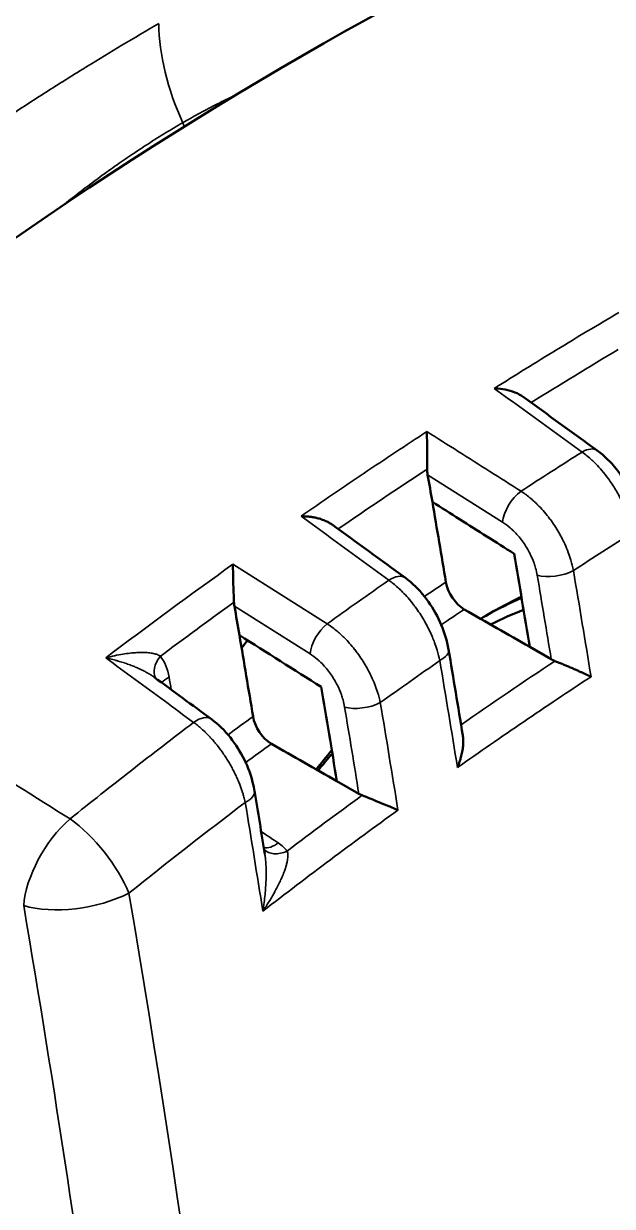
# Model space of a CAD drawing. Header units: millimetres. Extents: x 40 to 2195, y 40 to 1687.
# Drawn here: x 1789.65 to 1811.65, y 1395.81 to 1440.04 of the extents above; entities that cross this region are included whole.
import ezdxf

# ---------------------------------------------------------------- set-up
doc = ezdxf.new("R2010")
doc.units = ezdxf.units.MM
doc.header["$LTSCALE"] = 8
doc.layers.add('Visible (ISO)', color=7, linetype='Continuous', lineweight=50)
doc.layers.add('Visible Narrow (ISO)', color=7, linetype='Continuous', lineweight=35)

msp = doc.modelspace()

# ---------------------------------------------------------------- linework, layer by layer
at = {"layer": 'Visible (ISO)'}
for p, q in [((1809.422, 1419.37), (1809.422, 1419.37)), ((1809.364, 1416.274), (1808.56, 1416.735)), ((1802.454, 1414.474), (1802.454, 1414.473)), ((1802.176, 1411.242), (1801.353, 1411.713)), ((1794.017, 1407.873), (1794.017, 1407.873))]:
    msp.add_line(p, q, dxfattribs=at)
for centre, major_axis, ratio, start_param, end_param in [((1800.053, 1316.365), (-75, -129.904), 0.57735, 3.686554, 4.167427), ((1806.771, 1403.525), (13.501, 23.384), 0.57735, 0.538912, 0.538914), ((1810.496, 1423.268), (0.587, 0.809), 0.542895, 6.283015, 6.283253), ((1807.124, 1403.326), (-13.247, -22.945), 0.57735, 4.065753, 4.065755), ((1493.463, 1522.357), (-225.602, 390.271), 0.577752, 4.144059, 4.146612), ((1493.474, 1522.364), (-225.592, 390.277), 0.577725, 4.136554, 4.144073), ((1809.977, 1421.417), (-0.48, 0.879), 0.551907, 1.234911, 1.235006), ((1493.714, 1522.508), (227.455, -393.835), 0.577445, 0.991282, 0.999949), ((1803.324, 1418.506), (0.589, 0.808), 0.541073, 6.283009, 6.283254), ((1806.147, 1418.948), (0.519, -0.856), 0.604272, 4.128943, 5.452975), ((1807.124, 1403.322), (9, 15.588), 0.57735, 0.696859, 0.816243), ((1806.771, 1403.526), (8.75, 15.155), 0.57735, 0.665022, 0.771213), ((1486.397, 1518.272), (-225.373, 389.874), 0.577752, 4.141546, 4.14428), ((1806.417, 1403.73), (8.25, 14.289), 0.57735, 0.620631, 0.726819), ((1486.408, 1518.279), (-225.364, 389.881), 0.577725, 4.133929, 4.14156), ((1807.124, 1403.322), (-13.25, -22.95), 0.57735, 4.43439, 4.448324), ((1804.543, 1416.469), (0.986, 0.166), 0.44312, 0, 0.000119), ((1486.645, 1518.425), (227.233, -393.451), 0.577444, 0.988683, 0.997467), ((1796.074, 1413.227), (0.591, 0.807), 0.538938, 6.283134, 6.283293), ((1798.938, 1413.928), (0.513, -0.862), 0.607477, 4.139948, 5.462236), ((1807.124, 1403.322), (9, 15.588), 0.57735, 1.272669, 1.325139), ((1806.417, 1403.73), (8.25, 14.289), 0.57735, 1.250508, 1.302258), ((1797.289, 1411.18), (0.987, 0.163), 0.445406, 0.000035, 0.000064), ((1806.417, 1403.73), (-6.25, -10.825), 0.57735, 4.346497, 4.346507), ((1806.421, 1403.726), (7.005, 12.133), 0.57735, 1.352425, 1.352426), ((1795.624, 1409.961), (-0.8, -1.386), 0.57735, 1.861421, 1.86145), ((1806.24, 1403.833), (6.999, 12.123), 0.57735, 1.399288, 1.39929), ((1806.418, 1403.729), (-6.251, -10.827), 0.57735, 4.582185, 4.582186), ((1806.242, 1403.832), (7.002, 12.127), 0.57735, 1.643903, 1.643905), ((1806.416, 1403.731), (6.999, 12.123), 0.57735, 1.611127, 1.611129), ((1807.124, 1403.322), (9, 15.588), 0.57735, 2.098941, 2.098945), ((1806.417, 1403.73), (8.25, 14.289), 0.57735, 2.189135, 2.189141)]:
    msp.add_ellipse(centre, major_axis=major_axis, ratio=ratio, start_param=start_param, end_param=end_param, dxfattribs=at)
for points, knots in [([(1808.317, 1426.084), (1808.224, 1426.152), (1808.116, 1426.208), (1807.889, 1426.297), (1807.768, 1426.331), (1807.527, 1426.379), (1807.403, 1426.394), (1807.275, 1426.4), (1807.26, 1426.401), (1807.244, 1426.402), (1807.237, 1426.402)], [-0.1115911, -0.1115911, -0.1115911, -0.1115911, -0.0736713, -0.0736713, -0.0362372, -0.0362372, 0, 0, 0.0022163, 0.0044325, 0.0044325, 0.0044325, 0.0044325]), ([(1804.718, 1424.786), (1804.719, 1424.772), (1804.719, 1424.757), (1804.72, 1424.659), (1804.721, 1424.568), (1804.723, 1424.37), (1804.724, 1424.263), (1804.725, 1424.022), (1804.726, 1423.887), (1804.727, 1423.625), (1804.727, 1423.501), (1804.727, 1423.383)], [-0.1566309, -0.1566309, -0.1566309, -0.1566309, -0.1501663, -0.1501663, -0.1146615, -0.1146615, -0.0783143, -0.0783143, -0.0371215, -0.0371215, -0.000001, -0.000001, -0.000001, -0.000001]), ([(1811.083, 1424.077), (1811.343, 1423.889), (1811.588, 1423.65), (1812.005, 1423.126), (1812.186, 1422.839), (1812.471, 1422.255), (1812.581, 1421.953), (1812.673, 1421.572), (1812.69, 1421.488), (1812.704, 1421.405)], [0, 0, 0, 0, 0.1052847, 0.1052847, 0.2047758, 0.2047758, 0.3004289, 0.3004289, 0.3273186, 0.3273186, 0.3273186, 0.3273186]), ([(1804.745, 1423.175), (1804.739, 1423.208), (1804.735, 1423.242), (1804.729, 1423.312), (1804.727, 1423.347), (1804.727, 1423.383)], [-0.02261933, -0.02261933, -0.02261933, -0.02261933, -0.01131033, -0.01131033, -0.000001, -0.000001, -0.000001, -0.000001]), ([(1801.174, 1421.31), (1801.172, 1421.312), (1801.169, 1421.314), (1801.167, 1421.315), (1801.13, 1421.342), (1801.089, 1421.367), (1801.046, 1421.391), (1801.003, 1421.414), (1800.958, 1421.436), (1800.909, 1421.456), (1800.894, 1421.463), (1800.878, 1421.469), (1800.861, 1421.476), (1800.81, 1421.496), (1800.755, 1421.514), (1800.698, 1421.53), (1800.646, 1421.545), (1800.593, 1421.557), (1800.538, 1421.569), (1800.515, 1421.573), (1800.492, 1421.578), (1800.468, 1421.582), (1800.423, 1421.59), (1800.377, 1421.597), (1800.331, 1421.602), (1800.285, 1421.607), (1800.239, 1421.612), (1800.192, 1421.615), (1800.146, 1421.618), (1800.1, 1421.619), (1800.054, 1421.62), (1800.041, 1421.62), (1800.028, 1421.62), (1800.015, 1421.62)], [0.2428876, 0.2428876, 0.2428876, 0.2428876, 0.25, 0.25, 0.25, 0.3593333, 0.3593333, 0.3593333, 0.4656839, 0.4656839, 0.4656839, 0.5, 0.5, 0.5, 0.6100758, 0.6100758, 0.6100758, 0.7085738, 0.7085738, 0.7085738, 0.75, 0.75, 0.75, 0.8289084, 0.8289084, 0.8289084, 0.9056427, 0.9056427, 0.9056427, 0.9795073, 0.9795073, 0.9795073, 1, 1, 1, 1]), ([(1797.469, 1419.825), (1797.469, 1419.809), (1797.469, 1419.792), (1797.47, 1419.689), (1797.472, 1419.594), (1797.476, 1419.392), (1797.478, 1419.283), (1797.485, 1419.039), (1797.489, 1418.902), (1797.499, 1418.641), (1797.504, 1418.518), (1797.509, 1418.403)], [-0.1561845, -0.1561845, -0.1561845, -0.1561845, -0.149313, -0.149313, -0.1140331, -0.1140331, -0.0780923, -0.0780923, -0.0368795, -0.0368795, -0.0000013, -0.0000013, -0.0000013, -0.0000013]), ([(1803.913, 1419.314), (1804.171, 1419.125), (1804.415, 1418.886), (1804.831, 1418.363), (1805.011, 1418.076), (1805.295, 1417.493), (1805.405, 1417.19), (1805.497, 1416.806), (1805.515, 1416.72), (1805.529, 1416.635)], [0, 0, 0, 0, 0.1049656, 0.1049656, 0.204218, 0.204218, 0.2999884, 0.2999884, 0.3276679, 0.3276679, 0.3276679, 0.3276679]), ([(1797.524, 1418.261), (1797.52, 1418.284), (1797.517, 1418.307), (1797.512, 1418.355), (1797.51, 1418.379), (1797.509, 1418.403)], [-0.01567306, -0.01567306, -0.01567306, -0.01567306, -0.00783724, -0.00783724, -0.00000132, -0.00000132, -0.00000132, -0.00000132]), ([(1808.56, 1416.735), (1808.153, 1416.969), (1807.745, 1417.203), (1806.93, 1417.671), (1806.523, 1417.905), (1806.115, 1418.139)], [-0.334543, -0.334543, -0.334543, -0.334543, -0.167272, -0.167272, -0.000001, -0.000001, -0.000001, -0.000001]), ([(1809.505, 1416.206), (1809.48, 1416.216), (1809.455, 1416.227), (1809.408, 1416.249), (1809.385, 1416.261), (1809.364, 1416.274)], [0.00000133, 0.00000133, 0.00000133, 0.00000133, 0.00899695, 0.00899695, 0.01799242, 0.01799242, 0.01799242, 0.01799242]), ([(1809.505, 1416.206), (1809.545, 1416.191), (1809.587, 1416.174), (1809.631, 1416.156), (1809.676, 1416.138), (1809.722, 1416.119), (1809.771, 1416.099), (1809.783, 1416.094), (1809.795, 1416.089), (1809.808, 1416.083), (1809.851, 1416.065), (1809.895, 1416.047), (1809.941, 1416.027), (1809.984, 1416.009), (1810.029, 1415.99), (1810.074, 1415.97), (1810.102, 1415.958), (1810.13, 1415.946), (1810.158, 1415.934), (1810.203, 1415.915), (1810.248, 1415.895), (1810.293, 1415.875), (1810.336, 1415.856), (1810.378, 1415.837), (1810.421, 1415.818), (1810.454, 1415.803), (1810.486, 1415.788), (1810.519, 1415.773), (1810.553, 1415.758), (1810.587, 1415.742), (1810.621, 1415.727), (1810.653, 1415.712), (1810.685, 1415.697), (1810.717, 1415.682), (1810.748, 1415.668), (1810.778, 1415.654), (1810.807, 1415.64), (1810.822, 1415.633), (1810.837, 1415.625), (1810.852, 1415.618)], [0, 0, 0, 0, 0.1104252, 0.1104252, 0.1104252, 0.2218283, 0.2218283, 0.2218283, 0.25, 0.25, 0.25, 0.3477487, 0.3477487, 0.3477487, 0.4419797, 0.4419797, 0.4419797, 0.5, 0.5, 0.5, 0.5929819, 0.5929819, 0.5929819, 0.681076, 0.681076, 0.681076, 0.75, 0.75, 0.75, 0.8232727, 0.8232727, 0.8232727, 0.8949706, 0.8949706, 0.8949706, 0.9643261, 0.9643261, 0.9643261, 0.9999883, 0.9999883, 0.9999883, 0.9999883]), ([(1796.665, 1414.034), (1796.921, 1413.847), (1797.161, 1413.61), (1797.573, 1413.091), (1797.752, 1412.806), (1798.036, 1412.224), (1798.146, 1411.922), (1798.241, 1411.53), (1798.26, 1411.436), (1798.276, 1411.343)], [0, 0, 0, 0, 0.103686, 0.103686, 0.2023831, 0.2023831, 0.2981544, 0.2981544, 0.3283513, 0.3283513, 0.3283513, 0.3283513]), ([(1801.353, 1411.713), (1800.945, 1411.946), (1800.537, 1412.18), (1799.721, 1412.646), (1799.313, 1412.88), (1798.905, 1413.113)], [-0.3350103, -0.3350103, -0.3350103, -0.3350103, -0.1675057, -0.1675057, -0.000001, -0.000001, -0.000001, -0.000001]), ([(1805.859, 1412.222), (1805.876, 1412.263), (1805.892, 1412.304), (1805.907, 1412.345), (1805.923, 1412.387), (1805.937, 1412.43), (1805.951, 1412.473), (1805.964, 1412.515), (1805.977, 1412.558), (1805.989, 1412.601), (1805.998, 1412.637), (1806.007, 1412.673), (1806.016, 1412.709), (1806.024, 1412.745), (1806.031, 1412.781), (1806.038, 1412.816), (1806.045, 1412.852), (1806.05, 1412.887), (1806.055, 1412.921), (1806.058, 1412.94), (1806.06, 1412.958), (1806.062, 1412.976), (1806.067, 1413.012), (1806.07, 1413.047), (1806.072, 1413.081), (1806.074, 1413.116), (1806.076, 1413.149), (1806.076, 1413.182), (1806.076, 1413.214), (1806.076, 1413.246), (1806.074, 1413.277), (1806.074, 1413.286), (1806.074, 1413.294), (1806.073, 1413.302), (1806.071, 1413.335), (1806.068, 1413.367), (1806.063, 1413.398), (1806.062, 1413.407), (1806.061, 1413.416), (1806.059, 1413.425)], [0.000013, 0.000013, 0.000013, 0.000013, 0.0651782, 0.0651782, 0.0651782, 0.1325891, 0.1325891, 0.1325891, 0.2, 0.2, 0.2, 0.256502, 0.256502, 0.256502, 0.3127765, 0.3127765, 0.3127765, 0.3691619, 0.3691619, 0.3691619, 0.4, 0.4, 0.4, 0.460956, 0.460956, 0.460956, 0.5224792, 0.5224792, 0.5224792, 0.5840364, 0.5840364, 0.5840364, 0.6, 0.6, 0.6, 0.6658861, 0.6658861, 0.6658861, 0.6847652, 0.6847652, 0.6847652, 0.6847652]), ([(1802.297, 1411.184), (1802.276, 1411.193), (1802.255, 1411.202), (1802.214, 1411.221), (1802.195, 1411.232), (1802.176, 1411.242)], [0.00000154, 0.00000154, 0.00000154, 0.00000154, 0.00778345, 0.00778345, 0.01556524, 0.01556524, 0.01556524, 0.01556524]), ([(1802.297, 1411.184), (1802.347, 1411.164), (1802.399, 1411.143), (1802.511, 1411.098), (1802.57, 1411.074), (1802.758, 1410.997), (1802.888, 1410.944), (1803.124, 1410.847), (1803.232, 1410.802), (1803.431, 1410.719), (1803.523, 1410.68), (1803.61, 1410.643), (1803.62, 1410.639), (1803.63, 1410.635), (1803.635, 1410.633)], [-0.1530746, -0.1530746, -0.1530746, -0.1530746, -0.1350658, -0.1350658, -0.1157977, -0.1157977, -0.0744074, -0.0744074, -0.0367045, -0.0367045, 0, 0, 0.0021992, 0.0043983, 0.0043983, 0.0043983, 0.0043983])]:
    msp.add_open_spline(points, degree=3, knots=knots, dxfattribs=at)
for points in [[(1808.317, 1426.084), (1809.239, 1425.415), (1810.161, 1424.746), (1811.083, 1424.077)], [(1804.922, 1422.156), (1805.262, 1421.94), (1805.942, 1421.509), (1806.961, 1420.863), (1807.639, 1420.433), (1807.978, 1420.218)], [(1801.174, 1421.31), (1802.087, 1420.645), (1803, 1419.98), (1803.913, 1419.314)], [(1797.711, 1417.171), (1798.735, 1416.524), (1799.756, 1415.879), (1800.771, 1415.237)], [(1805.529, 1416.635), (1805.709, 1415.564), (1805.886, 1414.494), (1806.059, 1413.425)], [(1794.52, 1415.607), (1795.235, 1415.082), (1795.95, 1414.558), (1796.665, 1414.034)], [(1798.276, 1411.343), (1798.406, 1410.559), (1798.534, 1409.775), (1798.66, 1408.992)], [(1834.69, 1404.65), (1826.603, 1399.536), (1818.106, 1394.63), (1809.25, 1389.962)]]:
    msp.add_open_spline(points, degree=3, dxfattribs=at)
at = {"layer": 'Visible Narrow (ISO)'}
for p, q in [((1807.548, 1421.398), (1804.745, 1423.175)), ((1797.469, 1419.825), (1800.992, 1417.599)), ((1800.352, 1416.473), (1797.524, 1418.261)), ((1797.445, 1410.551), (1797.445, 1410.551))]:
    msp.add_line(p, q, dxfattribs=at)
for centre, major_axis, ratio, start_param, end_param in [((1799.64, 1437.28), (3.5, -6.062), 0.576485, 3.944189, 4.53928), ((1793.858, 1435.931), (1.501, -2.597), 0.577017, 1.345273, 1.39739), ((1796.705, 1319.591), (-90.155, -117.371), 0.475511, 4.014555, 4.045561), ((1810.496, 1423.268), (0.587, 0.809), 0.542895, 0.000067, 0.899189), ((1800.177, 1317.588), (89.658, 117.994), 0.480152, 0.909599, 0.931186), ((1803.149, 1419.953), (16.463, 11.223), 0.098945, 1.407631, 1.609596), ((1808.23, 1421.814), (0.535, 0.845), 0.506336, 0.888014, 2.369565), ((1801.918, 1316.211), (88.842, 116.3), 0.477899, 0.911632, 0.93271), ((1796.336, 1319.856), (-90.3, -118.09), 0.477703, 4.143352, 4.188017), ((1803.324, 1418.506), (0.589, 0.808), 0.541073, 0.000069, 0.968421), ((1809.524, 1419.828), (0.986, 0.167), 0.442133, 3.876703, 5.382787), ((1492.927, 1522.851), (-228.564, 395.882), 0.577331, 4.132386, 4.140156), ((1494.477, 1522.951), (228.416, -395.629), 0.57735, 0.988743, 0.998587), ((1800.242, 1317.48), (89.656, 118.098), 0.480619, 0.977609, 0.999335), ((1799.112, 1319.775), (-85.227, -112.524), 0.481551, 4.083476, 4.091452), ((1799.73, 1319.289), (-84.957, -111.96), 0.48077, 4.084105, 4.09269), ((1801.034, 1416.889), (0.534, 0.845), 0.507371, 0.95551, 2.368951), ((1795.401, 1416.136), (-0.792, -0.61), 0.630793, 5.076106, 6.224257), ((1793.444, 1414.744), (-0.79, -2.044), 0.721131, 2.261312, 2.728115), ((1801.988, 1316.108), (88.827, 116.393), 0.478426, 0.980181, 1.0014), ((1804.543, 1416.469), (0.986, 0.166), 0.44312, 5.365906, 6.283185), ((1489.565, 1520.115), (-228.286, 395.403), 0.57735, 4.12879, 4.138716), ((1803.41, 1317.025), (84.547, 112.168), 0.483482, 0.939759, 0.974738), ((1795.726, 1415.355), (-0.986, -0.168), 0.441225, 5.344804, 5.827777), ((1484.087, 1516.952), (-225.062, 389.819), 0.57735, 4.140243, 4.141427), ((1802.325, 1414.901), (0.986, 0.165), 0.44373, 3.877422, 5.358434), ((1485.736, 1518.816), (-228.443, 395.682), 0.57732, 4.129791, 4.137829), ((1487.389, 1518.858), (228.209, -395.269), 0.57735, 0.986281, 0.996255), ((1796.074, 1413.227), (0.591, 0.807), 0.538938, 0.000109, 1.038438), ((1799.197, 1319.628), (-85.24, -112.667), 0.482189, 4.154626, 4.16386), ((1799.817, 1319.145), (-84.964, -112.098), 0.481427, 4.155564, 4.165102), ((1797.289, 1411.179), (0.987, 0.163), 0.445406, 5.341826, 6.283185), ((1802.038, 1315.862), (88.991, 116.675), 0.478746, 1.049395, 1.090854), ((1482.477, 1516.022), (-227.99, 394.891), 0.57735, 4.125269, 4.13538), ((1803.495, 1316.837), (84.594, 112.364), 0.484083, 1.011273, 1.039128), ((1791.695, 1408.327), (1.598, 2.539), 0.508109, 1.044936, 2.375529), ((1791.695, 1408.327), (1.875, -2.342), 0.405254, 0.925414, 2.189138), ((1799.058, 1410.113), (-0.556, -0.831), 0.572185, 0.224314, 1.009719), ((1799.389, 1409.812), (-0.783, -0.622), 0.668, 0.061045, 1.204245), ((1797.608, 1408.19), (2.124, 0.412), 0.709394, 0.355417, 0.620989), ((1791.695, 1408.326), (2.957, 0.504), 0.450945, 3.874502, 5.324842), ((1468.817, 1506.395), (238.776, -385.829), 0.597168, 0.609486, 0.974056)]:
    msp.add_ellipse(centre, major_axis=major_axis, ratio=ratio, start_param=start_param, end_param=end_param, dxfattribs=at)
for points, knots in [([(1794.695, 1440.042), (1794.242, 1439.78), (1793.785, 1439.511), (1792.891, 1438.976), (1792.455, 1438.711), (1791.983, 1438.42), (1791.952, 1438.401), (1791.449, 1438.09), (1790.973, 1437.791), (1790.013, 1437.178), (1789.529, 1436.865), (1788.553, 1436.222), (1788.061, 1435.894), (1787.148, 1435.275), (1786.729, 1434.987), (1786.228, 1434.639), (1786.148, 1434.583), (1785.633, 1434.222), (1785.195, 1433.912), (1784.689, 1433.549), (1784.623, 1433.501), (1784.05, 1433.088), (1783.542, 1432.716), (1782.524, 1431.958), (1782.014, 1431.572), (1780.991, 1430.786), (1780.479, 1430.386), (1779.454, 1429.572), (1778.942, 1429.157), (1777.918, 1428.315), (1777.406, 1427.886), (1776.48, 1427.095), (1776.064, 1426.735), (1775.556, 1426.288), (1775.463, 1426.205), (1774.862, 1425.673), (1774.357, 1425.217), (1773.537, 1424.459), (1773.221, 1424.163), (1772.722, 1423.69), (1772.539, 1423.515), (1772.137, 1423.128), (1771.919, 1422.915), (1771.483, 1422.486), (1771.265, 1422.27), (1771, 1422.004), (1770.95, 1421.953), (1770.5, 1421.5), (1770.114, 1421.101), (1769.674, 1420.638), (1769.607, 1420.567), (1769.297, 1420.237), (1769.06, 1419.981), (1768.646, 1419.526), (1768.468, 1419.328), (1767.944, 1418.738), (1767.606, 1418.347), (1767.231, 1417.901), (1767.184, 1417.844), (1766.812, 1417.398), (1766.5, 1417.011), (1766.154, 1416.57), (1766.11, 1416.514), (1766.066, 1416.457)], [0.0000329, 0.0000329, 0.0000329, 0.0000329, 0.05, 0.05, 0.0966737, 0.0966737, 0.1, 0.1, 0.15, 0.15, 0.2, 0.2, 0.25, 0.25, 0.2920351, 0.2920351, 0.3, 0.3, 0.3434434, 0.3434434, 0.35, 0.35, 0.4, 0.4, 0.45, 0.45, 0.5, 0.5, 0.55, 0.55, 0.6, 0.6, 0.6407775, 0.6407775, 0.65, 0.65, 0.7, 0.7, 0.7315809, 0.7315809, 0.75, 0.75, 0.7721361, 0.7721361, 0.7947037, 0.7947037, 0.8, 0.8, 0.8423619, 0.8423619, 0.85, 0.85, 0.878097, 0.878097, 0.9, 0.9, 0.9435843, 0.9435843, 0.95, 0.95, 0.9936062, 0.9936062, 0.9999998, 0.9999998, 0.9999998, 0.9999998]), ([(1795.594, 1436.337), (1795.81, 1436.461), (1796.023, 1436.581), (1796.449, 1436.812), (1796.662, 1436.924), (1797.088, 1437.142), (1797.302, 1437.247), (1797.529, 1437.356), (1797.546, 1437.364), (1797.572, 1437.376), (1797.582, 1437.381), (1797.592, 1437.386)], [0.00001068, 0.00001068, 0.00001068, 0.00001068, 0.0125544, 0.0125544, 0.02541308, 0.02541308, 0.03870018, 0.03870018, 0.03973866, 0.03973866, 0.04036902, 0.04036902, 0.04036902, 0.04036902]), ([(1795.594, 1436.337), (1795.378, 1436.212), (1795.164, 1436.085), (1794.736, 1435.823), (1794.521, 1435.688), (1794.088, 1435.41), (1793.87, 1435.266), (1793.638, 1435.109), (1793.621, 1435.098), (1793.395, 1434.944), (1793.188, 1434.801), (1792.771, 1434.505), (1792.561, 1434.352), (1792.137, 1434.038), (1791.923, 1433.877), (1791.504, 1433.554), (1791.297, 1433.392), (1791.095, 1433.23), (1791.095, 1433.23), (1791.095, 1433.23)], [0, 0, 0, 0, 0.01254345, 0.01254345, 0.02540186, 0.02540186, 0.03868877, 0.03868877, 0.03973866, 0.03973866, 0.05263158, 0.05263158, 0.06605199, 0.06605199, 0.08003086, 0.08003086, 0.09400974, 0.09400974, 0.09401524, 0.09401524, 0.09401524, 0.09401524]), ([(1811.889, 1429.238), (1811.116, 1428.782), (1809.567, 1427.855), (1808.014, 1426.892), (1807.237, 1426.402)], [0, 0, 0, 0, 0.5, 1, 1, 1, 1]), ([(1810.517, 1424.021), (1810.152, 1424.286), (1809.788, 1424.551), (1809.423, 1424.815), (1809.059, 1425.08), (1808.695, 1425.344), (1808.33, 1425.608), (1807.966, 1425.873), (1807.601, 1426.137), (1807.237, 1426.402)], [0.0000001, 0.0000001, 0.0000001, 0.0000001, 0.3333333, 0.3333333, 0.3333333, 0.6666667, 0.6666667, 0.6666667, 0.9999961, 0.9999961, 0.9999961, 0.9999961]), ([(1804.718, 1424.786), (1803.936, 1424.276), (1802.369, 1423.237), (1800.8, 1422.165), (1800.015, 1421.62)], [0.0000001, 0.0000001, 0.0000001, 0.0000001, 0.5, 1, 1, 1, 1]), ([(1804.718, 1424.786), (1805.11, 1424.538), (1805.501, 1424.29), (1806.283, 1423.795), (1806.674, 1423.547), (1807.456, 1423.052), (1807.846, 1422.804), (1808.236, 1422.557)], [0.0000006, 0.0000006, 0.0000006, 0.0000006, 0.3333333, 0.3333333, 0.6666667, 0.6666667, 1, 1, 1, 1]), ([(1810.517, 1424.021), (1810.578, 1423.978), (1810.639, 1423.932), (1810.761, 1423.832), (1810.822, 1423.779), (1810.932, 1423.677), (1810.981, 1423.629), (1811.109, 1423.5), (1811.186, 1423.415), (1811.344, 1423.229), (1811.424, 1423.126), (1811.549, 1422.954), (1811.596, 1422.886), (1811.688, 1422.745), (1811.734, 1422.672), (1811.822, 1422.524), (1811.864, 1422.449), (1811.963, 1422.26), (1812.019, 1422.146), (1812.115, 1421.928), (1812.157, 1421.823), (1812.2, 1421.708), (1812.204, 1421.697), (1812.238, 1421.6), (1812.267, 1421.513), (1812.317, 1421.344), (1812.338, 1421.261), (1812.371, 1421.12), (1812.383, 1421.061), (1812.394, 1421.003)], [0, 0, 0, 0, 0.069966, 0.069966, 0.141574, 0.141574, 0.2, 0.2, 0.295224, 0.295224, 0.4, 0.4, 0.464893, 0.464893, 0.532446, 0.532446, 0.6, 0.6, 0.7, 0.7, 0.790689, 0.790689, 0.8, 0.8, 0.875207, 0.875207, 0.947734, 0.947734, 1, 1, 1, 1]), ([(1810.194, 1419.59), (1810.169, 1419.719), (1810.137, 1419.851), (1810.097, 1419.984), (1810.069, 1420.079), (1810.037, 1420.174), (1810.001, 1420.27), (1809.961, 1420.375), (1809.918, 1420.479), (1809.87, 1420.583), (1809.835, 1420.661), (1809.797, 1420.738), (1809.758, 1420.814), (1809.734, 1420.859), (1809.71, 1420.904), (1809.685, 1420.949), (1809.637, 1421.034), (1809.587, 1421.119), (1809.534, 1421.202), (1809.481, 1421.285), (1809.426, 1421.366), (1809.369, 1421.445), (1809.335, 1421.492), (1809.301, 1421.539), (1809.265, 1421.584), (1809.263, 1421.587), (1809.261, 1421.59), (1809.258, 1421.594), (1809.195, 1421.675), (1809.13, 1421.754), (1809.063, 1421.83), (1808.995, 1421.907), (1808.925, 1421.981), (1808.854, 1422.051), (1808.827, 1422.078), (1808.8, 1422.105), (1808.773, 1422.131), (1808.732, 1422.169), (1808.692, 1422.206), (1808.651, 1422.242), (1808.537, 1422.341), (1808.421, 1422.431), (1808.305, 1422.511), (1808.282, 1422.527), (1808.259, 1422.542), (1808.236, 1422.557)], [0, 0, 0, 0, 0.1164701, 0.1164701, 0.1164701, 0.2, 0.2, 0.2, 0.2915916, 0.2915916, 0.2915916, 0.3597552, 0.3597552, 0.3597552, 0.4, 0.4, 0.4, 0.4772294, 0.4772294, 0.4772294, 0.5542676, 0.5542676, 0.5542676, 0.6, 0.6, 0.6, 0.6031159, 0.6031159, 0.6031159, 0.6852727, 0.6852727, 0.6852727, 0.7682901, 0.7682901, 0.7682901, 0.8, 0.8, 0.8, 0.8464549, 0.8464549, 0.8464549, 0.9749535, 0.9749535, 0.9749535, 1, 1, 1, 1]), ([(1803.297, 1419.227), (1802.932, 1419.493), (1802.567, 1419.759), (1802.202, 1420.025), (1801.838, 1420.291), (1801.474, 1420.556), (1801.109, 1420.822), (1800.745, 1421.088), (1800.38, 1421.354), (1800.015, 1421.62)], [0, 0, 0, 0, 0.3333333, 0.3333333, 0.3333333, 0.6666667, 0.6666667, 0.6666667, 1, 1, 1, 1]), ([(1808.842, 1419.412), (1808.827, 1419.499), (1808.807, 1419.588), (1808.782, 1419.678), (1808.764, 1419.742), (1808.744, 1419.806), (1808.721, 1419.87), (1808.677, 1419.993), (1808.624, 1420.116), (1808.563, 1420.236), (1808.548, 1420.266), (1808.532, 1420.296), (1808.515, 1420.326), (1808.434, 1420.475), (1808.34, 1420.619), (1808.238, 1420.752), (1808.136, 1420.885), (1808.025, 1421.007), (1807.909, 1421.116), (1807.882, 1421.141), (1807.855, 1421.166), (1807.827, 1421.189), (1807.736, 1421.268), (1807.643, 1421.338), (1807.548, 1421.398)], [0, 0, 0, 0, 0.116469, 0.116469, 0.116469, 0.2, 0.2, 0.2, 0.359754, 0.359754, 0.359754, 0.4, 0.4, 0.4, 0.6, 0.6, 0.6, 0.8, 0.8, 0.8, 0.846456, 0.846456, 0.846456, 1, 1, 1, 1]), ([(1791.381, 1410.303), (1790.082, 1411.12), (1788.784, 1411.937), (1787.487, 1412.752), (1786.015, 1413.678), (1784.544, 1414.603), (1783.075, 1415.527), (1780.311, 1417.266), (1777.551, 1419.002), (1774.796, 1420.734)], [0, 0, 0, 0, 0.2341962, 0.2341962, 0.2341962, 0.5, 0.5, 0.5, 1, 1, 1, 1]), ([(1803.297, 1419.227), (1803.408, 1419.147), (1803.519, 1419.057), (1803.628, 1418.959), (1803.649, 1418.939), (1803.671, 1418.92), (1803.692, 1418.9), (1803.731, 1418.863), (1803.77, 1418.825), (1803.809, 1418.786), (1803.879, 1418.715), (1803.947, 1418.641), (1804.014, 1418.564), (1804.081, 1418.487), (1804.146, 1418.408), (1804.209, 1418.326), (1804.232, 1418.296), (1804.254, 1418.267), (1804.276, 1418.237), (1804.279, 1418.234), (1804.281, 1418.23), (1804.283, 1418.227), (1804.34, 1418.15), (1804.395, 1418.071), (1804.448, 1417.99), (1804.502, 1417.908), (1804.553, 1417.825), (1804.603, 1417.741), (1804.633, 1417.689), (1804.663, 1417.636), (1804.692, 1417.583), (1804.716, 1417.538), (1804.74, 1417.493), (1804.763, 1417.448), (1804.821, 1417.334), (1804.874, 1417.219), (1804.923, 1417.103), (1804.952, 1417.036), (1804.978, 1416.969), (1805.004, 1416.901), (1805.04, 1416.805), (1805.072, 1416.71), (1805.101, 1416.615), (1805.141, 1416.482), (1805.175, 1416.351), (1805.201, 1416.223)], [0, 0, 0, 0, 0.128307, 0.128307, 0.128307, 0.15347, 0.15347, 0.15347, 0.2, 0.2, 0.2, 0.284029, 0.284029, 0.284029, 0.367081, 0.367081, 0.367081, 0.396828, 0.396828, 0.396828, 0.4, 0.4, 0.4, 0.476106, 0.476106, 0.476106, 0.55278, 0.55278, 0.55278, 0.6, 0.6, 0.6, 0.640198, 0.640198, 0.640198, 0.741235, 0.741235, 0.741235, 0.8, 0.8, 0.8, 0.883529, 0.883529, 0.883529, 1, 1, 1, 1]), ([(1797.509, 1418.403), (1797.051, 1418.073), (1796.135, 1417.406), (1795.218, 1416.728), (1794.76, 1416.387)], [0.0000006, 0.0000006, 0.0000006, 0.0000006, 0.5, 1, 1, 1, 1]), ([(1802.977, 1414.651), (1802.95, 1414.78), (1802.915, 1414.911), (1802.873, 1415.043), (1802.843, 1415.137), (1802.81, 1415.232), (1802.773, 1415.326), (1802.732, 1415.43), (1802.687, 1415.533), (1802.639, 1415.636), (1802.602, 1415.714), (1802.563, 1415.791), (1802.522, 1415.868), (1802.498, 1415.912), (1802.474, 1415.956), (1802.448, 1416), (1802.399, 1416.085), (1802.348, 1416.17), (1802.294, 1416.253), (1802.24, 1416.335), (1802.184, 1416.416), (1802.126, 1416.495), (1802.092, 1416.541), (1802.058, 1416.587), (1802.023, 1416.631), (1802.02, 1416.635), (1802.017, 1416.638), (1802.015, 1416.642), (1801.955, 1416.718), (1801.893, 1416.791), (1801.83, 1416.862), (1801.767, 1416.934), (1801.702, 1417.003), (1801.636, 1417.07), (1801.6, 1417.105), (1801.564, 1417.14), (1801.528, 1417.174), (1801.487, 1417.213), (1801.446, 1417.25), (1801.404, 1417.286), (1801.293, 1417.382), (1801.18, 1417.471), (1801.065, 1417.549), (1801.041, 1417.566), (1801.016, 1417.583), (1800.992, 1417.599)], [0.0000008, 0.0000008, 0.0000008, 0.0000008, 0.1167443, 0.1167443, 0.1167443, 0.2, 0.2, 0.2, 0.2912392, 0.2912392, 0.2912392, 0.3600986, 0.3600986, 0.3600986, 0.4, 0.4, 0.4, 0.4776872, 0.4776872, 0.4776872, 0.5548313, 0.5548313, 0.5548313, 0.6, 0.6, 0.6, 0.6035288, 0.6035288, 0.6035288, 0.6804516, 0.6804516, 0.6804516, 0.7581628, 0.7581628, 0.7581628, 0.8, 0.8, 0.8, 0.8469315, 0.8469315, 0.8469315, 0.972992, 0.972992, 0.972992, 1, 1, 1, 1]), ([(1794.76, 1416.387), (1794.727, 1416.408), (1794.651, 1416.447), (1794.499, 1416.491), (1794.32, 1416.518), (1794.117, 1416.53), (1793.888, 1416.525), (1793.634, 1416.504), (1793.353, 1416.465), (1793.048, 1416.407), (1792.828, 1416.353), (1792.714, 1416.321)], [0.0000082, 0.0000082, 0.0000082, 0.0000082, 0.1111111, 0.2222222, 0.3333333, 0.4444444, 0.5555556, 0.6666667, 0.7777778, 0.8888889, 0.9999908, 0.9999908, 0.9999908, 0.9999908]), ([(1796, 1413.911), (1795.635, 1414.179), (1795.271, 1414.446), (1794.541, 1414.981), (1794.176, 1415.249), (1793.445, 1415.785), (1793.08, 1416.053), (1792.714, 1416.321)], [0, 0, 0, 0, 0.3333333, 0.3333333, 0.6666667, 0.6666667, 1, 1, 1, 1]), ([(1794.52, 1415.607), (1794.506, 1415.617), (1794.491, 1415.627), (1794.46, 1415.649), (1794.443, 1415.66), (1794.385, 1415.698), (1794.342, 1415.724), (1794.288, 1415.755), (1794.279, 1415.761), (1794.253, 1415.775), (1794.237, 1415.785), (1794.173, 1415.819), (1794.124, 1415.844), (1794.058, 1415.876), (1794.043, 1415.883), (1794.013, 1415.898), (1793.998, 1415.905), (1793.93, 1415.936), (1793.876, 1415.959), (1793.797, 1415.992), (1793.775, 1416.001), (1793.739, 1416.015), (1793.726, 1416.02), (1793.655, 1416.048), (1793.596, 1416.07), (1793.503, 1416.103), (1793.472, 1416.113), (1793.43, 1416.127), (1793.421, 1416.13), (1793.347, 1416.154), (1793.282, 1416.175), (1793.175, 1416.206), (1793.135, 1416.218), (1793.089, 1416.23), (1793.083, 1416.232), (1793.011, 1416.251), (1792.943, 1416.269), (1792.821, 1416.298), (1792.768, 1416.31), (1792.714, 1416.321)], [0.1851601, 0.1851601, 0.1851601, 0.1851601, 0.2156446, 0.2156446, 0.25, 0.25, 0.3298016, 0.3298016, 0.3462379, 0.3462379, 0.375, 0.375, 0.4540101, 0.4540101, 0.4769607, 0.4769607, 0.5, 0.5, 0.5773746, 0.5773746, 0.6077426, 0.6077426, 0.625, 0.625, 0.700485, 0.700485, 0.7384992, 0.7384992, 0.75, 0.75, 0.824936, 0.824936, 0.869253, 0.869253, 0.875, 0.875, 0.9465205, 0.9465205, 1, 1, 1, 1]), ([(1801.643, 1414.485), (1801.628, 1414.573), (1801.608, 1414.663), (1801.583, 1414.753), (1801.565, 1414.817), (1801.545, 1414.881), (1801.522, 1414.946), (1801.478, 1415.07), (1801.425, 1415.193), (1801.364, 1415.314), (1801.349, 1415.344), (1801.333, 1415.374), (1801.317, 1415.403), (1801.236, 1415.552), (1801.142, 1415.696), (1801.04, 1415.829), (1800.938, 1415.962), (1800.828, 1416.084), (1800.712, 1416.193), (1800.685, 1416.218), (1800.657, 1416.243), (1800.629, 1416.267), (1800.539, 1416.344), (1800.446, 1416.414), (1800.352, 1416.473)], [0, 0, 0, 0, 0.116742, 0.116742, 0.116742, 0.2, 0.2, 0.2, 0.360096, 0.360096, 0.360096, 0.4, 0.4, 0.4, 0.6, 0.6, 0.6, 0.8, 0.8, 0.8, 0.846932, 0.846932, 0.846932, 1, 1, 1, 1]), ([(1805.859, 1412.222), (1806.677, 1412.798), (1808.329, 1413.94), (1810.006, 1415.063), (1810.852, 1415.618)], [0.000004, 0.000004, 0.000004, 0.000004, 0.5, 0.9999968, 0.9999968, 0.9999968, 0.9999968]), ([(1791.381, 1410.303), (1792.15, 1410.92), (1793.689, 1412.138), (1795.229, 1413.325), (1796, 1413.911)], [0.000006, 0.000006, 0.000006, 0.000006, 0.5, 1, 1, 1, 1]), ([(1796, 1413.911), (1796.053, 1413.873), (1796.105, 1413.833), (1796.191, 1413.764), (1796.225, 1413.735), (1796.312, 1413.66), (1796.364, 1413.613), (1796.429, 1413.551), (1796.443, 1413.537), (1796.503, 1413.478), (1796.547, 1413.434), (1796.621, 1413.356), (1796.651, 1413.322), (1796.723, 1413.242), (1796.764, 1413.195), (1796.817, 1413.131), (1796.831, 1413.114), (1796.89, 1413.041), (1796.934, 1412.984), (1796.995, 1412.903), (1797.013, 1412.879), (1797.073, 1412.796), (1797.113, 1412.738), (1797.154, 1412.677), (1797.157, 1412.672), (1797.199, 1412.609), (1797.236, 1412.551), (1797.285, 1412.471), (1797.299, 1412.449), (1797.347, 1412.369), (1797.38, 1412.311), (1797.444, 1412.195), (1797.474, 1412.138), (1797.512, 1412.063), (1797.521, 1412.044), (1797.557, 1411.973), (1797.582, 1411.92), (1797.631, 1411.811), (1797.656, 1411.755), (1797.684, 1411.686), (1797.69, 1411.672), (1797.715, 1411.611), (1797.733, 1411.564), (1797.769, 1411.467), (1797.787, 1411.417), (1797.808, 1411.354), (1797.813, 1411.34), (1797.831, 1411.285), (1797.843, 1411.244), (1797.873, 1411.144), (1797.889, 1411.085), (1797.913, 1410.992), (1797.921, 1410.956), (1797.929, 1410.92)], [0, 0, 0, 0, 0.0405647, 0.0405647, 0.0685653, 0.0685653, 0.1120984, 0.1120984, 0.125, 0.125, 0.1648573, 0.1648573, 0.1943314, 0.1943314, 0.2354533, 0.2354533, 0.25, 0.25, 0.2990433, 0.2990433, 0.320504, 0.320504, 0.3709144, 0.3709144, 0.375, 0.375, 0.4267012, 0.4267012, 0.4465846, 0.4465846, 0.5, 0.5, 0.5547044, 0.5547044, 0.572661, 0.572661, 0.625, 0.625, 0.6835778, 0.6835778, 0.6987184, 0.6987184, 0.75, 0.75, 0.8083523, 0.8083523, 0.8248337, 0.8248337, 0.875, 0.875, 0.9507047, 0.9507047, 1, 1, 1, 1]), ([(1798.587, 1406.853), (1799.429, 1407.504), (1801.112, 1408.784), (1802.794, 1410.023), (1803.635, 1410.633)], [0.0000075, 0.0000075, 0.0000075, 0.0000075, 0.5, 0.9999992, 0.9999992, 0.9999992, 0.9999992]), ([(1798.587, 1406.853), (1798.629, 1406.914), (1798.668, 1406.974), (1798.706, 1407.032), (1798.726, 1407.063), (1798.746, 1407.093), (1798.765, 1407.124), (1798.801, 1407.181), (1798.836, 1407.237), (1798.869, 1407.292), (1798.886, 1407.32), (1798.903, 1407.348), (1798.919, 1407.376), (1798.955, 1407.437), (1798.989, 1407.497), (1799.021, 1407.555), (1799.032, 1407.574), (1799.042, 1407.592), (1799.052, 1407.611), (1799.086, 1407.673), (1799.118, 1407.734), (1799.147, 1407.793), (1799.153, 1407.805), (1799.159, 1407.817), (1799.165, 1407.828), (1799.196, 1407.89), (1799.224, 1407.95), (1799.251, 1408.007), (1799.254, 1408.015), (1799.258, 1408.022), (1799.261, 1408.03), (1799.288, 1408.088), (1799.312, 1408.145), (1799.334, 1408.199), (1799.336, 1408.205), (1799.338, 1408.21), (1799.341, 1408.215), (1799.364, 1408.274), (1799.386, 1408.331), (1799.405, 1408.386), (1799.424, 1408.44), (1799.441, 1408.492), (1799.455, 1408.542), (1799.469, 1408.592), (1799.481, 1408.64), (1799.491, 1408.685), (1799.501, 1408.73), (1799.508, 1408.773), (1799.513, 1408.814), (1799.517, 1408.844), (1799.519, 1408.874), (1799.521, 1408.901), (1799.521, 1408.91), (1799.521, 1408.919), (1799.521, 1408.927), (1799.522, 1408.962), (1799.52, 1408.994), (1799.515, 1409.023), (1799.512, 1409.046), (1799.507, 1409.067), (1799.502, 1409.085), (1799.5, 1409.091), (1799.498, 1409.096), (1799.497, 1409.1)], [0.000014, 0.000014, 0.000014, 0.000014, 0.0501966, 0.0501966, 0.0501966, 0.0769231, 0.0769231, 0.0769231, 0.1277085, 0.1277085, 0.1277085, 0.1538462, 0.1538462, 0.1538462, 0.2121403, 0.2121403, 0.2121403, 0.2307692, 0.2307692, 0.2307692, 0.2946845, 0.2946845, 0.2946845, 0.3076923, 0.3076923, 0.3076923, 0.375627, 0.375627, 0.375627, 0.3846154, 0.3846154, 0.3846154, 0.4547011, 0.4547011, 0.4547011, 0.4615385, 0.4615385, 0.4615385, 0.5384615, 0.5384615, 0.5384615, 0.6153846, 0.6153846, 0.6153846, 0.6923077, 0.6923077, 0.6923077, 0.7692308, 0.7692308, 0.7692308, 0.8275834, 0.8275834, 0.8275834, 0.8461538, 0.8461538, 0.8461538, 0.9230769, 0.9230769, 0.9230769, 0.9836089, 0.9836089, 0.9836089, 0.9999995, 0.9999995, 0.9999995, 0.9999995]), ([(1798.587, 1406.853), (1798.606, 1406.964), (1798.637, 1407.178), (1798.671, 1407.476), (1798.694, 1407.754), (1798.707, 1408.012), (1798.712, 1408.249), (1798.709, 1408.467), (1798.698, 1408.668), (1798.682, 1408.842), (1798.668, 1408.946), (1798.66, 1408.992)], [0.0000222, 0.0000222, 0.0000222, 0.0000222, 0.0769231, 0.1538462, 0.2307692, 0.3076923, 0.3846154, 0.4615385, 0.5384615, 0.6153846, 0.6808107, 0.6808107, 0.6808107, 0.6808107]), ([(1792.542, 1272.089), (1792.579, 1272.327), (1792.616, 1272.565), (1792.652, 1272.803), (1793.505, 1278.406), (1794.222, 1284.098), (1794.803, 1289.882), (1794.945, 1291.296), (1795.079, 1292.716), (1795.204, 1294.142), (1795.615, 1298.792), (1795.938, 1303.5), (1796.174, 1308.259), (1796.306, 1310.922), (1796.41, 1313.602), (1796.488, 1316.298), (1796.591, 1319.895), (1796.646, 1323.519), (1796.651, 1327.17), (1796.658, 1331.144), (1796.606, 1335.149), (1796.497, 1339.184), (1796.431, 1341.632), (1796.343, 1344.092), (1796.234, 1346.561), (1795.999, 1351.897), (1795.665, 1357.28), (1795.232, 1362.706), (1795.135, 1363.928), (1795.032, 1365.152), (1794.925, 1366.379), (1794.34, 1373.049), (1793.607, 1379.783), (1792.727, 1386.565), (1792.718, 1386.633), (1792.709, 1386.701), (1792.7, 1386.769), (1791.827, 1393.484), (1790.81, 1400.246), (1789.649, 1407.059)], [0.0000015, 0.0000015, 0.0000015, 0.0000015, 0.0058229, 0.0058229, 0.0058229, 0.1428571, 0.1428571, 0.1428571, 0.176372, 0.176372, 0.176372, 0.2857143, 0.2857143, 0.2857143, 0.3469143, 0.3469143, 0.3469143, 0.4285714, 0.4285714, 0.4285714, 0.5174708, 0.5174708, 0.5174708, 0.5714286, 0.5714286, 0.5714286, 0.6880265, 0.6880265, 0.6880265, 0.7142857, 0.7142857, 0.7142857, 0.8571429, 0.8571429, 0.8571429, 0.85858, 0.85858, 0.85858, 0.9999988, 0.9999988, 0.9999988, 0.9999988]), ([(1834.788, 1404.94), (1834.3, 1404.631), (1833.798, 1404.315), (1833.28, 1403.991), (1832.774, 1403.675), (1832.252, 1403.351), (1831.715, 1403.018), (1831.539, 1402.91), (1831.362, 1402.801), (1831.184, 1402.691), (1830.7, 1402.393), (1830.204, 1402.089), (1829.696, 1401.78), (1829.203, 1401.48), (1828.7, 1401.175), (1828.188, 1400.867), (1827.821, 1400.646), (1827.449, 1400.423), (1827.074, 1400.199), (1826.498, 1399.854), (1825.912, 1399.507), (1825.318, 1399.157), (1824.733, 1398.812), (1824.14, 1398.464), (1823.541, 1398.115), (1823.23, 1397.934), (1822.917, 1397.752), (1822.602, 1397.571), (1821.585, 1396.982), (1820.551, 1396.391), (1819.516, 1395.805), (1818.992, 1395.508), (1818.467, 1395.213), (1817.944, 1394.92), (1817.487, 1394.665), (1817.032, 1394.411), (1816.58, 1394.161), (1816.124, 1393.908), (1815.671, 1393.658), (1815.223, 1393.412), (1814.765, 1393.161), (1814.313, 1392.914), (1813.869, 1392.673), (1813.713, 1392.588), (1813.557, 1392.503), (1813.403, 1392.42), (1812.881, 1392.136), (1812.371, 1391.862), (1811.874, 1391.595), (1811.362, 1391.32), (1810.863, 1391.054), (1810.375, 1390.795), (1810.027, 1390.61), (1809.684, 1390.429), (1809.347, 1390.251)], [0, 0, 0, 0, 0.072612, 0.072612, 0.072612, 0.143538, 0.143538, 0.143538, 0.166667, 0.166667, 0.166667, 0.229194, 0.229194, 0.229194, 0.289872, 0.289872, 0.289872, 0.333333, 0.333333, 0.333333, 0.400048, 0.400048, 0.400048, 0.46584, 0.46584, 0.46584, 0.5, 0.5, 0.5, 0.610613, 0.610613, 0.610613, 0.666667, 0.666667, 0.666667, 0.715567, 0.715567, 0.715567, 0.76497, 0.76497, 0.76497, 0.815524, 0.815524, 0.815524, 0.833333, 0.833333, 0.833333, 0.893665, 0.893665, 0.893665, 0.955708, 0.955708, 0.955708, 1, 1, 1, 1])]:
    msp.add_open_spline(points, degree=3, knots=knots, dxfattribs=at)
msp.add_open_spline([(1799.164, 1409.402), (1798.951, 1409.544), (1798.738, 1409.687), (1798.524, 1409.83)], degree=3, dxfattribs=at)

doc.saveas('drawing.dxf')
